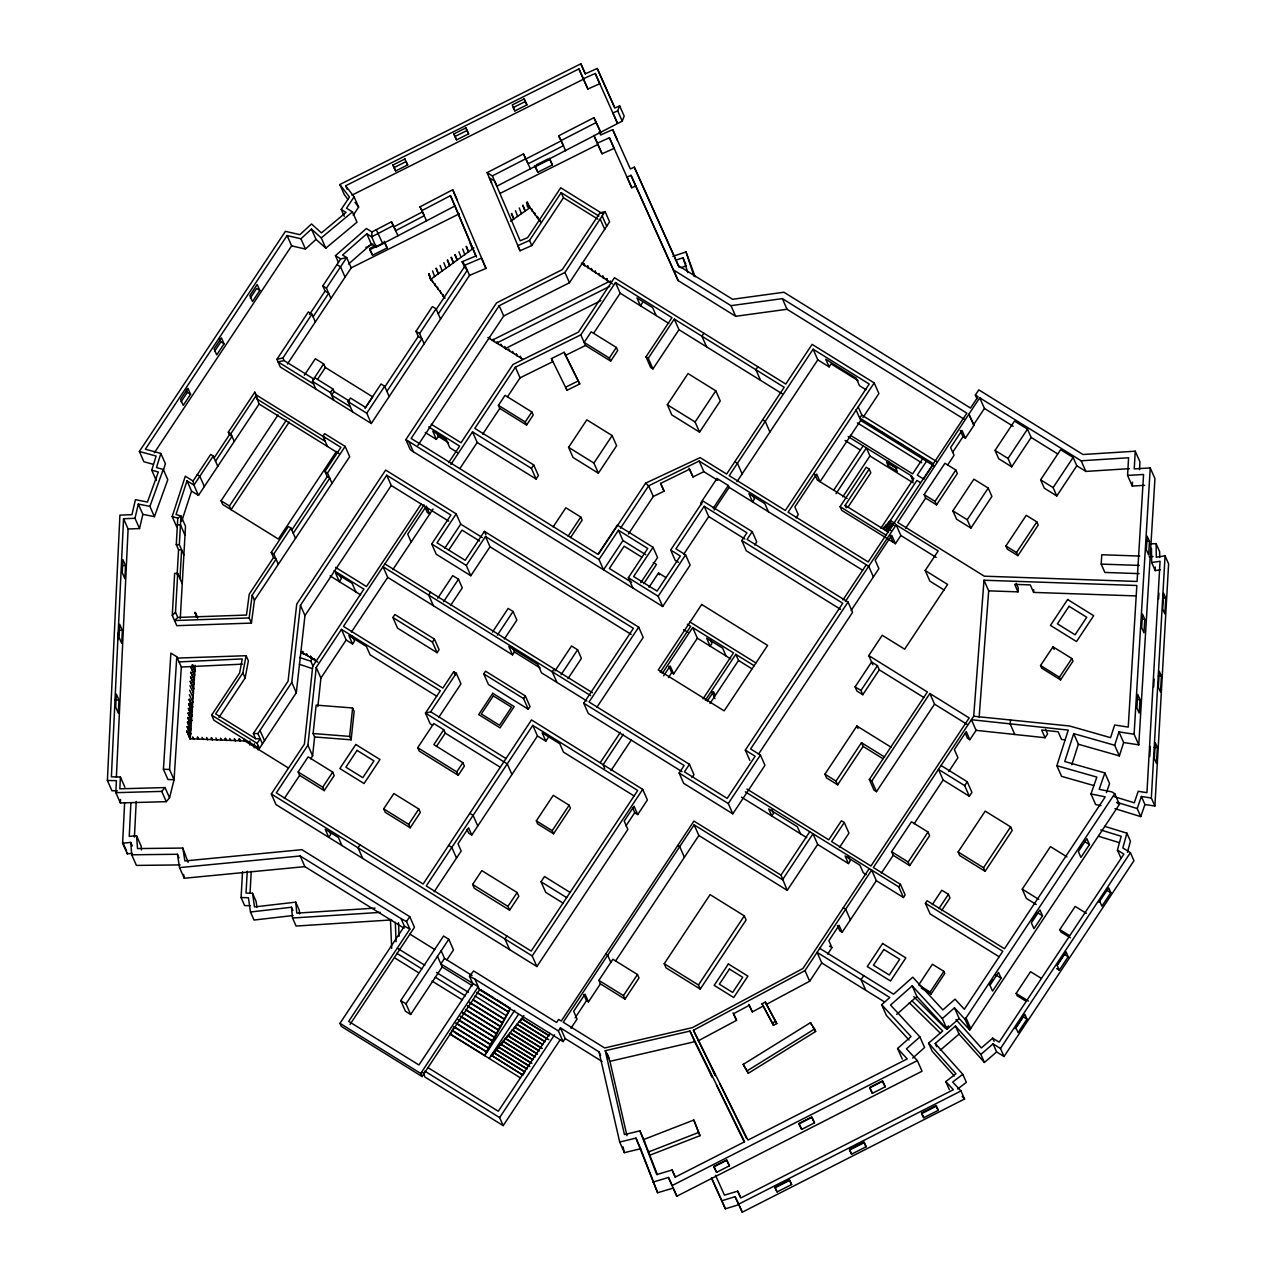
<?xml version="1.0" encoding="UTF-8"?>
<svg xmlns="http://www.w3.org/2000/svg" width="1276" height="1276" viewBox="0 0 1276 1276"><rect width="100%" height="100%" fill="white"/><g stroke="black" fill="none" stroke-linecap="round" stroke-linejoin="round"><path stroke-width="1.5" d="M117.328 790.865L111.921 790.753L107.391 780.481L119.912 515.121L131.954 514.675L135.447 499.666L147.442 502.058L158.32 471.992L151.748 470.206L156.103 456.042L139.355 451.481L285.393 231.339L299.892 234.672L311.535 223.986L321.44 232.918L346.051 212.406L341.234 209.424L349.433 197.046L339.863 184.51L580.851 63.8L585.333 73.801L597.216 68.489L614.888 108.013L619.673 105.876L624.203 116.148L622.21 121.108L496.89 186.184L492.361 175.913L487.081 172.643L523.463 153.933L530.449 168.926M123.565 518.726L128.094 528.998L139.531 528.567L135.001 518.295L123.565 518.726L111.379 776.813L120.407 777.02L124.936 787.292M118.078 639.563L118.445 632.099M118.955 700.045L118.333 713.125L115.701 707.143L116.323 694.08L118.955 700.045L115.143 699.966M122.337 630.312L121.73 643.391L119.083 637.41L119.705 624.331L122.337 630.312L118.524 630.232M125.511 565.603L124.888 578.682L122.257 572.701L122.879 559.622L125.511 565.603L121.698 565.523M116.371 777.164L128.094 528.998M176.79 656.757L169.533 769.476L174.062 779.748L167.938 779.508L163.408 769.237L170.888 653.089L176.79 656.757L181.32 667.029L174.062 779.748L169.548 797.835L166.279 801.663L120.375 802.939L115.845 792.667L116.403 780.673L107.391 780.481M120.407 777.02L119.848 788.823L165.019 787.563L169.548 797.835M120.375 802.939L120.534 799.51M132.178 853.357L127.297 853.835L122.608 843.213L124.649 802.556M127.297 853.835L127.361 852.799M130.918 802.684L129.243 836.386L136.516 835.652L141.205 846.291L141.492 849.975M134.427 837.104L136.213 801.424M250.128 905.737L244.625 905.577L241.084 897.522L242.536 871.779M249.665 745.009L249.889 741.053M247.257 871.173L246.029 893.072L252.536 893.264L256.077 901.319L256.923 907.172M254.211 747.784L254.434 743.796M250.032 893.168L251.26 871.269M258.103 749.857L258.326 745.886M327.501 446.488L322.972 436.217L324.646 433.68L345.158 446.409L349.688 456.68L254.45 600.262L251.42 623.087L176.806 625.671L172.276 615.399L174.653 573.323L177.715 573.418L182.245 583.69M177.141 574.647L178.56 549.749L176.279 544.597L177.779 518.168L180.969 515.967L185.498 526.238L180.267 618.685M295.506 538.376L290.976 528.105L288.424 526.51L271.23 552.428L273.495 557.58L249.251 594.138L246.475 615.064L177.779 617.44L175.514 612.289L177.715 573.418M183.872 554.964L179.342 544.692L180.969 515.967L176.024 514.531L187.014 480.829L193.936 485.135L198.466 495.407L259.092 404.029L254.817 392.179L228.308 432.133L229.457 434.749L232.009 436.328L215.516 461.194M179.98 578.57L181.607 549.844L178.56 549.749M397.984 235.757L391.477 221.769L371.97 231.977L371.699 236.873L376.229 247.145L455.006 205.93L450.476 195.659L421.957 210.572L426.487 220.844M1144.7 485.327L1132.259 486.06L1127.569 475.422L1128.59 457.765L1081.171 460.78L979.729 397.809L968.755 414.333L973.971 425.291L965.422 438.178L963.013 436.679L960.27 430.475M1132.259 486.06L1132.498 482.137M976.922 398.606L975.358 395.05L978.804 389.866L1082.941 454.511L1135.257 451.194L1134.236 468.882L1150.25 467.941L1154.939 478.564L1138.782 744.865L1123.646 742.536L1118.956 731.898L1134.093 734.226L1138.782 744.865M1139.5 469.696L1139.947 461.832L1135.257 451.194M1149.772 756.461L1150.33 746.556M1153.679 687.046L1154.126 679.119M1158.592 599.018L1158.927 593.069M1151.335 798.01L1141.382 796.463L1144.923 804.518L1154.892 806.049L1151.335 798.01L1165.068 555.842L1156.295 557.197L1156.088 543.64L1150.314 543.847M1157.38 747.561L1156.471 763.415L1154.349 758.582L1155.243 742.728L1157.38 747.561L1154.254 747.465M1161.399 676.168L1160.506 692.023L1158.369 687.19L1159.278 671.335L1161.399 676.168L1158.273 676.073M1165.754 598.045L1164.844 613.9L1162.723 609.067L1163.616 593.212L1165.754 598.045L1162.627 597.95M1154.892 806.049L1168.609 563.896L1165.068 555.842M745.343 791.854L871.668 870.072L876.357 880.711L903.456 897.538L905.147 894.97L900.457 884.348L873.358 867.52L973.7 716.251L1069.575 725.996L1110.583 737.672L1114.634 724.991L1128.239 727.081L1136.836 585.493L984.003 580.229L988.693 590.852L1017.993 591.857L1018.232 587.837L1016.254 583.339M1135.64 595.908L1033.608 592.399L1033.767 589.719M1139.085 573.626L1104.872 572.445L1101.204 564.104L1101.762 554.741L1139.771 556.065M1134.093 734.226L1150.25 467.941M1140.01 699.583L1139.197 713.093L1136.9 707.909L1137.729 694.399L1140.01 699.583L1136.868 699.471M1144.779 619.275L1143.966 632.784L1141.685 627.601L1142.498 614.091L1144.779 619.275L1141.653 619.163M1149.469 541.407L1148.639 554.916L1146.358 549.733L1147.172 536.223L1149.469 541.407L1146.327 541.295M288.456 768.024L244.864 740.973L190.028 738.708L186.87 731.036L190.252 738.963L186.87 731.036M187.141 726.953L190.794 734.194L187.636 726.523M187.46 722.423L191.097 729.649L187.955 721.977M187.763 717.878L191.4 725.119L188.258 717.447M188.066 713.348L191.719 720.573L188.561 712.917M188.369 708.802L192.022 716.043L188.864 708.371M188.673 704.272L192.325 711.514L189.167 703.842M188.992 699.726L192.628 706.968L189.486 699.296M189.327 694.75L192.947 702.438M189.63 690.204L193.25 697.892M189.933 685.675L193.553 693.362M190.22 681.591L193.856 688.817M190.523 677.046L194.159 684.287M190.826 672.516L194.478 679.757M191.129 667.97L194.781 675.211M194.893 612.4L197.27 617.823M190.012 736.89L190.714 738.979M190.331 734.178L187.173 726.507M190.634 729.633L187.492 721.961M190.937 725.103L187.795 717.431M193.394 688.801L190.252 681.129M193.697 684.271L190.555 676.599M194.016 679.725L190.858 672.053M194.319 675.195L191.161 667.523M192.724 664.812L195.084 670.682L192.261 664.796M190.252 738.963L195.228 665.29M192.708 737.448L193.904 739.107M193.442 739.091L192.74 737.002M197.349 737.64L198.53 739.298L197.844 737.209M202.007 737.384L203.155 739.49M206.616 738.022L207.797 739.681M207.334 739.665L206.632 737.576M211.242 738.214L212.422 739.873L211.736 737.783M215.899 737.943L217.064 740.064M220.509 738.597L221.689 740.255M221.226 740.224L220.541 738.134M225.134 738.788L226.331 740.431L225.629 738.341M229.808 738.517L230.956 740.622M234.401 739.171L235.581 740.814M235.119 740.798L234.433 738.708M239.043 739.346L240.223 741.005L239.521 738.916M243.668 739.538L244.848 741.197M244.386 741.181L243.7 739.091M973.7 716.251L984.003 580.229M979.139 717.032L988.693 590.852M632.513 807.676L634.73 812.684L637.729 814.551L647.395 799.988L642.705 789.365L531.502 719.935L423.138 884.013L276.302 792.875L307.915 745.216L316.225 667.428L341.474 629.371L440.332 690.731L425.482 713.125L430.171 723.747L432.724 725.342M313.114 733.525L316.145 705.102L352.639 707.973L354.154 711.418L351.123 739.825L314.614 736.954L313.114 733.525L349.608 736.396L351.123 739.825M310.642 758.821L312.604 755.855L314.614 736.954M317.852 706.633L320.914 678.066L346.163 639.994L341.474 629.371M349.608 736.396L352.639 707.973M179.055 661.909L242.249 658.926L239.649 672.915L211.641 715.118L213.889 720.238L259.379 748.47L262.457 743.828L257.927 733.556L291.773 682.437L300.434 605.303L386.724 475.214L450.906 515.057L431.719 543.991L436.248 554.263L470.828 575.731L490.016 546.798L485.486 536.526L466.298 565.459L470.828 575.731M262.457 743.828L296.303 692.708L304.964 615.574L391.254 485.502L386.724 475.214M1010.608 719.999L1010.113 723.843L1014.803 734.482M251.42 623.087L249.155 617.951L252.185 595.142L276.063 559.159L273.495 557.58M259.379 748.47L257.114 743.35L260.192 738.708L255.631 738.708L215.66 713.89L242.871 672.867L246.109 655.705L177.109 658.097M219.009 717.367L245.136 677.987L248.373 660.824L246.109 655.705M135.001 518.295L138.318 504.068L149.898 506.397L154.428 516.668L142.848 514.34L138.318 504.068M139.531 528.567L142.848 514.34M1120.982 858.142L1117.425 850.103L1121.205 836.274L1100.694 829.958M1104.681 826.338L1126.883 833.164L1122.848 847.966L1130.408 852.655L1133.965 860.71L1004.053 1056.528L996.636 1051.934L993.079 1043.88L980.845 1054.423L984.402 1062.461L996.636 1051.934M1127.41 852.304L1130.44 841.219L1126.883 833.164M300.945 238.771L311.488 229.09L316.017 239.362L305.474 249.059L300.945 238.771L287.084 235.581L145.352 449.216L160.856 453.427L156.501 467.59L163.264 469.424L167.794 479.696L154.428 516.668M163.216 470.78L165.386 463.698L160.856 453.427M1093.915 785.569L1061.552 776.35L1056.863 765.712L1068.267 730.079L971.419 719.712L976.108 730.335L969.872 739.729L967.463 738.23L965.31 733.349M1073.674 733.604L1078.364 744.243L1119.371 755.902L1114.682 745.28L1073.674 733.604L1064.742 761.517L1104.888 772.937L1109.578 783.576L1106.404 792.667M1071.808 764.707L1078.364 744.243M1114.682 745.28L1118.956 731.898M1119.371 755.902L1123.646 742.536M176.71 526.813L172.18 516.541L185.323 476.203L193.075 481.02L193.936 485.135L213.236 456.042L210.684 454.463L193.075 481.02M181.766 521.055L191.544 491.1L187.014 480.829M1114.969 808.665L1140.776 816.608L1137.219 808.553L1141.382 796.463M1140.776 816.608L1144.923 804.518M1101.013 805.666L1095.669 804.566L1090.98 793.943L1096.85 777.1L1056.863 765.712M1104.888 772.937L1099.178 789.302L1111.906 791.902L1114.761 793.688L1119.451 804.311L969.76 1029.955L959.169 1018.471L954.48 1007.849L942.342 1018.583L947.031 1029.222L959.169 1018.471M149.898 506.397L163.264 469.424M312.955 666.088L310.834 661.255L312.173 657.65M595.222 73.45L599.752 83.722L587.869 89.033L583.339 78.761L595.222 73.45L617.44 123.246L612.911 112.974L617.68 110.837L619.673 105.876M486.81 1052.413L510.161 1009.252M640.759 582.717L657.571 557.548L653.041 547.276L617.345 525.122L597.934 554.374L411.143 438.434L499.171 305.73L564.933 272.442L605.063 211.561L609.593 221.833L569.463 282.73L503.701 316.001L417.874 445.388M181.08 401.796L187.397 392.29L186.073 389.308M214.575 351.347L220.876 341.84L219.568 338.842M250.335 297.978L256.635 288.472L259.825 290.465L252.473 301.551L249.825 295.569L257.194 284.484L259.825 290.465M190.571 394.284L183.218 405.369L180.586 399.388L187.939 388.303L190.571 394.284L187.397 392.29M224.066 343.818L216.713 354.903L214.081 348.938L221.434 337.837L224.066 343.818L220.876 341.84M154.284 452.852L291.614 245.853L287.084 235.581M583.339 78.761L578.937 68.92L345.636 185.77L354.09 196.823L346.514 208.227L352.463 211.912L356.993 222.184L325.795 248.182L316.017 239.362M353.213 215.245L358.62 207.095L354.09 196.823M313.099 316.799L328.682 293.305L325.077 291.056L322.796 285.904L340.692 258.932L346.689 257.592L351.219 267.864L287.403 364.059M391.477 221.769L395.719 230.637L424.238 215.724L419.995 206.856L452.709 189.741L485.996 268.439L469.536 275.377L371.284 423.488L280.337 367.025L276.924 359.306L308.329 311.95L311.95 314.199L315.363 321.919M330.947 298.424L326.417 288.153L346.689 257.592L342.574 255.041L366.77 233.811L371.699 236.873L393.455 225.485M214.065 457.956L229.457 434.749M309.478 314.566L325.077 291.056M234.274 441.448L230.86 433.712L255.679 396.294M276.924 359.306L282.921 357.95L311.95 314.199M336.497 451.417L278.375 539.046L222.694 504.483L221.067 500.782L278.056 414.891M304.358 375.24L315.316 358.731L323.673 363.915L325.3 367.616M289.142 422.133L231.068 509.682L229.425 505.982L286.414 420.075M312.716 380.439L323.673 363.915M315.826 389.068L312.429 381.333L314.805 377.744L332.876 388.957L334.025 391.572L349.592 401.238M317.628 379.179L325.38 367.504L372.688 396.868L365.016 408.432M333.897 400.281L330.484 392.545L332.876 388.957M334.025 391.572L331.632 395.161L350.326 406.757M352.591 411.877L348.061 401.605L350.437 398.016L365.526 407.379L381.03 383.996L384.65 386.245L389.18 396.517M386.915 391.397L421.893 338.682L418.273 336.433L416.008 331.281L432.405 306.559L436.025 308.808L440.555 319.08M293.241 533.256L329.766 478.197L327.214 476.618L324.933 471.466L340.915 447.366L322.972 436.217M371.284 423.488L366.754 413.217L384.65 386.245M424.142 343.802L419.613 333.53L436.025 308.808M278.312 564.279L273.782 554.007L290.976 528.105M332.015 483.317L327.485 473.045L345.158 446.409M384.395 387.505L418.273 336.433M435.786 310.052L464.416 266.891L462.135 261.739L475.82 255.982L450.476 195.659M291.757 530.05L327.214 476.618M438.29 313.96L467.287 270.257L464.416 266.891M561.201 192.644L563.45 197.764L531.757 245.55L520.034 250.798L517.769 245.678L529.508 240.43L561.201 192.644L598.891 216.059M840.565 609.338L746.332 550.833L741.803 540.561L746.938 532.826L704.177 506.285L675.945 548.855L685.611 554.853L690.141 565.124L662.691 606.515L410.378 449.886L405.848 439.614L496.555 302.891L562.301 269.603L599.911 212.933L605.063 211.561M490.399 338.81L489.027 337.327M492.903 339.735L494.019 341.601L493.158 339.336M498.15 343.627L497.034 341.745M425.243 432.484L436.376 439.391L438.354 436.408L436.185 431.463M502.026 346.035L500.91 344.153M302.46 651.717L303.56 653.599L302.715 651.334M504.53 346.944L505.647 348.826L504.786 346.562M255.631 738.708L253.366 733.556L288.073 681.225L296.734 604.09L385.639 470.078L456.202 513.877L460.732 524.149L482.296 537.531M307.691 655.625L306.591 653.743M509.778 350.852L508.661 348.97M310.212 656.534L311.312 658.416L310.85 656.39M513.654 353.245L512.537 351.379M310.929 658.161L310.467 656.151M314.087 658.942L315.188 660.808L314.343 658.56M516.158 354.17L517.274 356.036L516.413 353.787M421.271 503.924L366.467 586.545L335.556 567.357M448.673 462.63L459.631 446.106L428.736 426.918M520.034 356.578L521.15 358.444L520.289 356.179M424.079 504.833L343.451 626.388L442.852 688.083L453.746 671.67L456.282 673.234L460.971 683.872L438.577 717.606M450.891 464.432L472.503 431.846L531.406 468.388L536.095 479.026L538.392 475.565L533.703 464.927L474.816 428.385L515.376 367.217L580.803 334.854L615.495 282.57L671.974 317.644L645.975 356.833L650.664 367.472L652.961 368.908L678.976 329.702L674.286 319.064L648.272 358.269L652.961 368.908M498.422 405.353L505.057 395.353L531.853 411.973L533.208 415.051L526.573 425.052L499.777 408.432L498.422 405.353L525.218 421.973L526.573 425.052M351.442 632.051L387.713 577.374L383.023 566.735L590.597 695.58M392.833 569.654L433.027 509.06M459.902 468.547L477.192 442.469L472.503 431.846M482.695 434.175L499.777 408.432M507.465 396.836L520.066 377.856L552.779 361.666L551.423 358.588L564.151 352.288L579.751 383.948L567.023 390.249L551.423 358.588M346.163 639.994L352.559 643.965L354.537 640.983L352.32 635.942M456.202 513.877L436.998 542.81L465.214 560.308L484.401 531.374L638.686 627.154L643.216 637.426L596.801 707.382M637.729 814.551L634.044 806.209L624.187 821.074L627.872 829.432L536.893 966.554L276.015 804.614L271.325 793.991L304.422 744.083L312.732 666.295L363.899 589.161L334.073 570.659M392.88 617.52L394.874 614.522L434.398 639.053L439.088 649.691L437.094 652.69L397.57 628.159L392.88 617.52L432.405 642.067L437.094 652.69M525.218 421.973L531.853 411.973M444.734 548.265L460.732 524.149M298.137 771.948L308.138 756.875L332.701 772.108L334.216 775.553L324.216 790.626L299.653 775.377L298.137 771.948L322.7 787.196L324.216 790.626M448.689 550.163L461.992 530.098L479.601 541.04M284.277 798.537L299.653 775.377M593.595 333.291L620.184 293.209L615.495 282.57M430.57 592.239L428.688 595.079L433.377 605.717M437.764 598.173L452.709 575.651L458.483 579.24L462.279 587.853L450.54 605.542M531.406 468.388L533.703 464.927M443.538 601.762L458.483 579.24M642.418 302.795L640.44 305.793L636.963 297.882L652.642 307.628L656.135 315.523M322.7 787.196L332.701 772.108M609.322 358.046L616.356 347.455L591.171 331.824L584.137 342.415L609.322 358.046L610.678 361.124L617.712 350.533L616.356 347.455M432.405 642.067L434.398 639.053M568.586 447.35L586.832 419.852L612.161 435.563L616.627 445.707L598.38 473.205L573.068 457.494L568.586 447.35L593.914 463.076L598.38 473.205M593.914 463.076L612.161 435.563M553.178 526.876L565.858 507.768L580.787 517.035L582.143 520.114L570.531 537.627M511.931 774.5L507.242 763.877L425.482 713.125L430.698 711.801L456.282 673.234M492.456 632.114L508.151 608.445L513.064 611.491L516.876 620.12L504.307 639.053M443.761 729.697L433.856 744.642L462.869 762.665L464.384 766.094L458.259 775.314L419.246 751.085L417.73 747.656L433.76 723.492L443.761 729.697L445.276 733.126L500.463 767.386M497.369 635.161L513.064 611.491M383.693 808.856L393.869 793.528L418.831 809.032L420.346 812.461L410.186 827.789L385.208 812.286L383.693 808.856L408.671 824.36L410.186 827.789M360.023 844.84L358.046 847.822L362.735 858.461M568.107 536.143L580.787 517.035M703.874 333.227L701.896 336.21L706.585 346.849M483.764 673.888L485.534 671.208L525.345 695.93L530.034 706.553L528.264 709.233L488.437 684.51L483.764 673.888L523.575 698.594L528.264 709.233M436.472 746.412L445.276 733.126M667.332 404.747L688.019 373.565L715.788 390.807L720.254 400.951L699.567 432.133L671.798 414.891L667.332 404.747L695.101 421.989L699.567 432.133M387.713 577.374L512.521 654.843L514.403 652.004L512.17 646.932M408.671 824.36L418.831 809.032M598.747 553.8L645.608 483.173L700.141 457.621L726.618 474.066L784.182 387.298L674.286 319.064M458.259 775.314L456.744 771.884L462.869 762.665M618.429 530.258L622.959 540.545L603.548 569.798L599.018 559.526L618.429 530.258L647.745 548.457L628.334 577.725L632.864 587.997M620.487 528.232L648.623 485.837L699.152 461.035L868.701 566.273L873.39 576.911M695.101 421.989L715.788 390.807M628.43 533.974L653.312 496.46L664.11 491.164L660.681 483.381L689.582 469.201L693.012 476.969L703.842 471.657L717.798 480.334L716.984 478.468L700.875 502.728L701.704 504.594M523.575 698.594L525.345 695.93M554.119 668.927L552.221 671.766L556.91 682.405M554.996 670.937L571.536 646.007L577.613 649.771L581.409 658.4L567.964 678.657M757.864 366.738L755.886 369.721L760.576 380.36M561.073 674.717L577.613 649.771M532.794 725.358L426.264 885.959L531.183 951.083L637.713 790.482L532.794 725.358L537.483 735.981L545.825 741.165L547.994 737.895M653.041 547.276L633.63 576.529L657.076 591.091L680.331 556.033L670.666 550.036L703.092 501.149L752.218 531.629L756.748 541.917L754.706 545.011M869.163 868.701L802.971 968.484L692.453 1027.611L604.633 1047.963L563.21 1022.251L694.16 824.854L782.539 879.722L812.987 833.834L817.677 844.457L787.228 890.361L780.976 875.113L693.937 821.074L561.28 1021.039L558.649 1019.412L556.623 1022.491L473.603 970.956L469.472 976.204L472.806 983.764L418.927 1064.982L348.667 1021.374L409.867 929.119L406.534 921.559L409.771 916.662L301.854 849.672L184.876 860.949L182.835 848.062L137.537 848.572L136.516 835.652M469.472 976.204L474.927 979.139L479.616 989.761L422.069 1076.513L341.314 1026.398L339.958 1023.32L404.412 926.185L401.079 918.624L300.179 855.989L179.549 867.616L177.428 854.266L131.731 854.792L130.742 842.399L122.608 843.213M434.143 891.764L461.178 851.012L458.004 843.787L468.595 827.805L471.785 835.03L537.483 735.981M350.023 1024.437L414.461 927.301L409.771 916.662M643.774 583.658L656.502 564.486L653.28 562.493M649.021 587.263L658.512 572.956L666.168 577.709M813.115 349.209L729.218 475.677L785.33 510.496L869.227 384.044L813.115 349.209L817.804 359.848L829.113 366.866L831.091 363.883L858.11 380.647M681.99 771.629L588.284 713.459L583.754 703.188L633.406 628.334L485.486 536.526M713.3 508.151L728.325 485.502L716.984 478.468M683.745 554.215L708.722 516.573L704.177 506.285M714.129 510.033L729.154 487.368L728.325 485.502M662.691 606.515L658.161 596.243L685.611 554.853M638.686 627.154L589.034 701.991L689.439 764.308L693.969 774.58L691.959 777.61M736.986 481.658L817.804 359.848M472.614 884.475L481.818 870.615L517.131 892.53L518.806 896.326L509.618 910.187L474.289 888.255L472.614 884.475L507.944 906.391L509.618 910.187M437.493 956.346L442.182 966.985L410.681 1014.468L405.433 1011.198L400.744 1000.575L443.554 936.026L448.801 939.295L453.49 949.918L446.935 959.807M410.681 1014.468L405.991 1003.829L448.801 939.295M441.161 950.811L444.511 958.404L440.826 963.938L478.261 986.699L420.713 1073.451L422.069 1076.513M536.335 820.851L553.258 795.347L569.128 805.204L570.468 808.25L553.545 833.77L537.675 823.913L536.335 820.851L552.205 830.708L553.545 833.77M552.205 830.708L569.128 805.204M752.218 531.629L747.082 539.381L848.046 602.049L852.591 612.32L758.423 754.26M600.278 762.617L620.455 732.201M660.218 672.261L690.699 626.325L687.333 624.235M662.212 673.489L692.677 627.553L733.509 652.897L703.028 698.833M507.944 906.391L517.131 892.53M623.342 734.258L603.085 764.771L604.649 768.312M663.664 675.801L670.187 665.96L673.68 673.903L697.366 638.191L692.677 627.553M668.433 677.572L671.702 672.659L668.895 666.327M610.981 770.592L631.221 740.064M563.338 903.28L545.729 892.355L541.04 881.732L544.485 876.532L570.085 892.418M506.923 936.026L504.945 939.008L509.634 949.647M431.208 424.238L461.035 442.756L512.92 364.521L578.347 332.159L614.458 277.721L785.761 384.06L812.094 344.361L874.204 382.928L788.074 512.218L868.174 561.934L966.873 413.169L782.347 298.632L730.989 305.666L673.425 269.922L631.03 175.338L627.058 177.109L631.748 187.747L635.719 185.977L631.03 175.338M486.635 1052.014L452.246 1030.673L454.033 1026.638L488.421 1047.979L484.657 1055.651L514.738 1010.305M452.246 1030.673L450.109 1033.911L484.481 1055.252M796.049 517.896L798.25 514.595L794.868 506.923L816.672 474.066L820.037 481.738L860.71 420.426L856.021 409.803M862.943 417.603L878.893 393.55L874.204 382.928M833.818 490.048L863.118 445.882M836.003 493.7L866.388 447.908L869.929 455.963L913.217 482.822M536.893 966.554L532.204 955.931L642.705 789.365M705.341 700.269L735.805 654.333L754.275 665.785M707.223 701.13L713.539 691.64L715.246 695.532M842.798 496.842L869.929 455.963M625.958 825.907L634.73 812.684M845.35 601.475L896.167 524.867L900.856 535.505L895.433 543.688L841.697 510.336L840.071 506.652L866.213 467.255L869.179 469.105L870.806 472.79L847.854 507.401M709.998 703.443L738.517 660.458L735.805 654.333M488.421 1047.979L510.225 1008.391L496.954 999.858M846.211 507.816L845.127 505.36L869.179 469.105M489.186 1058.474L518.407 1014.436M491.515 1055.635L493.652 1052.397L524.914 1071.808L522.761 1075.03L491.34 1055.236L522.761 1075.03M848.046 602.049L750.607 748.948L760.432 755.041L764.962 765.313L732.791 813.817L683.665 783.32L679.135 773.049L684.143 765.504L583.754 703.188M523.447 1071.186L493.844 1052.812L495.981 1049.574L527.243 1068.969M525.776 1068.363L496.157 1049.973L498.31 1046.751L529.556 1066.146M529.731 1066.545L498.485 1047.149L500.623 1043.912L531.885 1063.307M530.417 1062.701L500.798 1044.31L502.951 1041.088L532.555 1059.463M532.73 1059.862L503.127 1041.487L505.264 1038.249L534.883 1056.64M535.059 1057.038L505.455 1038.664L507.593 1035.426L537.196 1053.801M537.371 1054.199L507.768 1035.825L509.921 1032.587L539.525 1050.977M538.057 1050.355L510.097 1033.002L512.234 1029.764L541.837 1048.138M542.029 1048.537L512.41 1030.163L514.563 1026.941L542.523 1044.294M542.699 1044.693L514.738 1027.34L516.876 1024.102L544.852 1041.455M689.439 764.308L684.43 771.868L727.176 798.393L755.137 756.237L745.312 750.129L842.766 603.245L741.803 540.561M545.027 1041.87L517.051 1024.5L519.204 1021.278L548.808 1039.653M547.34 1039.031L519.38 1021.677L521.533 1018.439L549.493 1035.793M888.24 465.884L886.453 461.848L895.433 467.415L897.203 471.45L888.24 465.884L889.516 463.954L888.335 461.258M548.026 1035.187L521.709 1018.838L523.846 1015.616M912.93 481.435L911.319 475.804L848.157 436.583M923.202 457.893L912.611 473.875L850.39 435.26M880.871 528.248L913.855 478.5L910.793 476.602M926.599 461.115L917.3 475.135L923.983 479.282M888.24 531.502L883.295 528.439L884.555 526.525L891.158 530.625M889.691 530.003L884.747 526.924L886.007 525.01L890.951 528.089M889.484 527.466L886.182 525.425L887.458 523.511L892.403 526.573M890.935 525.951L887.633 523.91L888.893 521.996L893.838 525.074M549.956 1033.369L498.294 1111.252L427.954 1067.597M886.023 527.02L916.934 480.414L920.299 482.503M842.942 599.975L866.292 564.774M560.292 1039.557L503.191 1125.639L499.634 1117.585L554.534 1034.82M923.952 478.516L933.266 464.48M560.451 1027.882L565.14 1038.52L563.099 1041.583L558.409 1030.96L560.451 1027.882L599.05 1051.855L600.613 1055.396M968.755 414.333L897.762 522.474L984.306 576.194L1137.075 581.457L1143.567 474.481L1127.569 475.422M598.875 980.367L612.879 959.249L637.458 974.497L639.005 977.99L624.985 999.124L600.406 983.86L598.875 980.367L623.438 995.615L624.985 999.124M575.141 1017.833L586.513 1000.687L583.786 994.482M924.127 494.641L944.942 463.268L955.836 470.031L957.367 473.508L936.552 504.881L925.658 498.118L924.127 494.641L935.021 501.404L936.552 504.881M952.662 452.278L963.013 436.679M570.962 1028.265L577.071 1019.045L573.658 1011.278L585.03 994.132L588.459 1001.883L600.406 983.86M615.51 961.099L698.849 835.493L694.16 824.854M973.444 424.972L984.418 408.432L979.729 397.809M851.108 610.502L878.893 568.617L875.192 560.228L891.733 535.298L895.433 543.688M905.609 528.344L925.658 498.118M947.558 465.118L954.049 455.341L950.62 447.573L962.008 430.411L965.422 438.178M732.791 813.817L728.293 803.497L760.432 755.041M935.021 501.404L955.836 470.031M623.438 995.615L637.458 974.497M952.885 510.847L973.891 479.186L988.23 488.086L991.899 496.428L970.908 528.089L956.569 519.188L952.885 510.847L967.224 519.731L970.908 528.089M1031.168 437.461L1011.693 466.809L998.725 458.754L995.041 450.412L1014.516 421.064L1027.499 429.119L1031.168 437.461L1057.676 453.921M664.222 963.731L710.078 894.62L744.307 915.865L746.109 919.964L700.253 989.091L666.024 967.846L664.222 963.731L698.45 984.976L700.253 989.091M872.832 664.812L868.765 655.593L882.242 635.273L904.636 649.181L947.605 584.424L925.196 570.516L938.179 550.945L896.167 524.867M879.292 669.852L862.799 694.702L856.962 691.082L855.111 686.871L871.588 662.021L877.441 665.641L879.292 669.852L923.824 697.494M967.224 519.731L988.23 488.086M1011.693 466.809L1008.024 458.467L1027.499 429.119M862.799 694.702L860.949 690.491L877.441 665.641M837.646 784.804L836.003 781.072L861.475 742.68L863.134 746.412L837.646 784.804L826.545 777.913L824.902 774.181L856.882 725.98L891.158 747.257M698.45 984.976L744.307 915.865M1076.8 465.788L1056.799 495.949L1044.31 488.182L1040.626 479.84L1060.627 449.694L1073.132 457.446L1076.8 465.788L1085.86 471.418L1129.34 468.659M780.976 875.113L809.718 831.793M1005.903 545.969L1026.239 515.313L1036.846 521.9L1038.233 525.026L1017.897 555.666L1007.29 549.095L1005.903 545.969L1016.509 552.54L1017.897 555.666M1056.799 495.949L1053.115 487.607L1073.132 457.446M1016.509 552.54L1036.846 521.9M876.484 791.662L871.795 781.024L929.853 693.506L934.542 704.145L876.484 791.662L874.012 790.131L869.323 779.492L927.381 691.975L868.765 655.593M746.891 789.015L828.762 839.831L841.41 820.755L844.265 822.526L831.601 841.602L870.95 866.021L969.186 717.925L929.853 693.506M839.464 847.471L848.955 833.148L844.265 822.526M817.677 844.457L848.46 863.565L850.231 860.885L848.221 856.34M712.072 1068.172L715.357 1075.604L693.426 1030.274L804.981 970.605L871.668 870.072L898.767 886.9L903.456 897.538M891.605 851.714L911.479 821.776L928.019 832.048L929.614 835.652L909.74 865.591L893.2 855.319L891.605 851.714L908.161 861.986L909.74 865.591M776.781 1023.559L765.361 1002.059L762.043 1003.845L773.447 1025.346L776.781 1023.559L766.398 1004.387L809.67 981.228L821.776 962.981L817.087 952.359L889.819 997.497L881.668 1004.722L886.357 1015.361L909.038 1039.972M827.645 954.113L831.952 947.637L828.874 940.683L839.082 925.307L842.144 932.262L876.357 880.711M881.301 873.262L893.2 855.319M914.126 823.754L943.155 780.003L938.466 769.364L964.672 785.633L969.361 796.272L971.929 792.396L967.24 781.757L941.034 765.488M948.786 771.517L957.941 757.721L954.352 749.586L966.283 731.595L969.872 739.729M908.161 861.986L928.019 832.048M1040.546 665.53L1052.987 646.804L1071.84 658.512L1073.004 661.127L1060.563 679.869L1041.71 668.161L1040.546 665.53L1059.415 677.237L1060.563 679.869M964.672 785.633L967.24 781.757M898.767 886.9L900.457 884.348M1059.415 677.237L1071.84 658.512M863.724 975.646L861.061 979.649L865.75 990.288M958.117 851.953L985.216 811.121L1010.624 826.88L1012.219 830.485L985.12 871.333L959.712 855.558L958.117 851.953L983.525 867.728L985.12 871.333M999.06 956.713L930.092 913.903L925.403 903.28L927.094 900.728L1004.483 948.754L1105.239 796.862L1090.98 793.943M932.309 904.572L941.832 890.217L948.419 894.301L949.998 897.905L941.544 910.665M976.108 730.335L1045.076 737.719L1047.596 733.923L1045.554 729.282M938.897 908.656L948.419 894.301M983.525 867.728L1010.624 826.88M930.124 992.058L943.857 971.355L932.405 964.241L918.672 984.944L930.124 992.058L931.049 994.132L944.782 973.428L943.857 971.355M1036.224 904.509L1026.303 898.352L1022.251 889.133L1050.451 846.626L1066.975 856.898M969.76 1029.955L965.071 1019.333L1114.761 793.688M1078.874 849.353L1082.08 844.521M989.426 984.625L992.632 979.793M1031.917 920.586L1036.192 914.142M1089.465 844.553L1080.916 857.44L1078.348 851.602L1086.897 838.715L1089.465 844.553L1084.233 841.283M1001.086 978.213L992.537 991.117L989.969 985.279L998.518 972.392L1001.086 978.213L995.838 974.96M1042.508 915.785L1033.959 928.673L1031.375 922.851L1039.924 909.947L1042.508 915.785L1037.26 912.531M1026.367 1001.437L1017.147 995.711L1016.127 993.43L1030.545 971.69L1041.328 978.373M1070.452 937.86L1060.819 931.879L1059.814 929.598L1075.205 906.407L1086.434 913.361M1004.053 1056.528L1000.496 1048.489L1130.408 852.655M1057.341 964.784L1064.28 954.32L1068.203 956.745L1059.287 970.207L1056.672 968.58M1015.138 1028.711L1023.065 1016.765L1026.989 1019.189L1018.073 1032.651L1015.935 1027.818L1024.867 1014.372L1026.989 1019.189M1098.971 902.228L1108.7 887.889L1110.822 892.706L1101.906 906.167L1099.768 901.335M583.579 263.749L584.679 265.647L584.233 263.622M587.375 266.285L588.475 268.167L588.029 266.158M591.171 268.805L592.271 270.703M591.889 270.448L591.426 268.439M594.951 271.341L596.051 273.224M595.685 272.984L595.222 270.959M599.848 275.76L599.018 273.495M602.543 276.398L603.644 278.296L603.181 276.27M606.339 278.934L607.44 280.816L606.977 278.806M610.119 281.454L611.22 283.352M610.853 283.097L610.391 281.087M858.254 406.98L861.842 415.131L859.609 417.954L933.043 463.523M491.898 1055.794L498.198 1048.122M500.718 1045.044L504.499 1040.434M507.019 1037.356L509.539 1034.294M513.319 1029.684L515.839 1026.606M519.619 1021.996L523.399 1017.387M115.845 792.667L161.749 791.391L165.019 787.563M883.758 528.535L887.873 524.229M172.276 615.399L175.514 612.289M177.779 617.44L174.541 620.551L249.155 617.951M942.342 1018.583L912.196 985.87L890.536 1005.057L919.9 1036.909L924.59 1047.548L912.659 1058.123M896.677 1014.42L916.886 996.508L912.196 985.87M902.292 1059.112L897.602 1048.473L911.032 1036.575L881.668 1004.722M919.9 1036.909L906.47 1048.808L917.348 1060.611L922.038 1071.234L676.806 1196.202L673.202 1188.084L657.603 1192.741L635.958 1138.096L619.689 1142.036L599.05 1051.855M338.459 262.521L335.444 255.679L366.403 228.516L371.97 231.977M348.523 264.052L371.3 244.083L366.77 233.811M954.32 1075.971L932.15 1051.185L928.609 1043.13L942.725 1030.96L912.085 1000.926M948.562 1025.936L945.596 1028.504L913.791 996.684M936.648 1046.703L935.228 1043.481L955.469 1026.048L980.845 1054.423M940.221 1050.276L959.026 1034.086L955.469 1026.048M1117.425 850.103L1123.901 854.107L999.156 1042.157L992.712 1038.154L981.356 1047.931L955.979 1019.556M325.795 248.182L321.265 237.91L352.463 211.912M949.344 1089.624L945.787 1081.57L955.979 1073.754L928.609 1043.13M935.228 1043.481L962.79 1074.296L952.678 1082.048L960.987 1090.932L964.544 1098.987L742.265 1212.2L735.104 1196.697L721.833 1200.748L711.482 1177.86M957.67 1089.002L966.347 1082.351L962.79 1074.296M428.8 273.67L430.889 279.731L428.8 273.67L430.666 279.045L445.005 298.201M434.701 276.669L432.564 270.927M435.961 268.47L438.481 273.941M442.246 271.198L440.092 265.456M446.01 268.454L443.873 262.712M447.254 260.256L449.79 265.711L447.637 259.985M451.034 257.513L453.554 262.984L451.401 257.242M454.798 254.769L457.318 260.24L455.181 254.498M461.099 257.497L458.945 251.755M464.863 254.753L462.71 249.027M466.107 246.555L468.627 252.026M472.407 249.283L470.254 243.541M511.341 213.682L513.861 219.153L511.724 213.411M517.625 216.41L515.488 210.668M521.405 213.666L519.252 207.94M522.65 205.468L525.17 210.939M526.414 202.724C528.216 200.986 525.425 206.074 528.934 208.195L529.875 207.509M429.884 277.737L430.889 279.731M529.205 205.564L529.827 207.829L527.355 202.055M438.21 273.574L436.328 268.199M468.356 251.659L466.49 246.284M524.899 210.572L523.032 205.197M430.618 279.364L473.89 247.927M510.591 221.242L530.21 207.557M432.755 282.219L432.133 279.954M531.55 209.455L532.539 211.449L531.917 209.184M434.462 283.846L435.467 285.84L434.845 283.575M534.261 213.076L535.25 215.07L534.628 212.805M438.162 289.461L437.556 287.196M536.957 216.697L537.962 218.69L537.611 216.792M537.69 218.34L537.34 216.426M440.874 293.081L440.268 290.816M539.668 220.317L540.402 221.96M442.597 294.708L443.585 296.702M443.314 296.351L442.979 294.437M743.206 1064.423L810.515 1022.634L814.551 1028.998L815.651 1031.486L748.342 1073.275L743.206 1064.423L748.342 1073.275M747.242 1070.787L814.551 1028.998M698.116 1040.897L736.555 1020.337L733.62 1013.686L749.347 1005.265L752.298 1011.916L763.064 1006.158M773.447 1025.346L772.427 1023.033L775.76 1021.247M393.758 226.921L422.26 212.007M523.463 153.933L528.184 163.806L563.418 145.687L558.681 135.814L593.914 117.695L600.9 132.688L593.914 117.695M492.361 175.913L525.919 158.655M565.667 150.807L561.137 140.535L596.37 122.416M525.728 159.085L560.962 140.966M639.93 1130.855L656.773 1174.574L672.101 1169.996L675.259 1177.11L744.674 1141.733L689.981 1031.072L605.255 1050.706L624.458 1134.587L639.93 1130.855L644.619 1141.478M917.348 1060.611L672.117 1185.563L668.512 1177.461L652.913 1182.118M716.586 1172.341L729.425 1165.801L726.794 1159.836L713.954 1166.376L716.586 1172.341L713.794 1166.902L726.618 1160.362L729.425 1165.801M801.679 1129.404L814.503 1122.864L811.887 1116.899L799.047 1123.438L801.679 1129.404L798.872 1123.965L811.711 1117.425L814.503 1122.864M872.401 1093.341L885.225 1086.801L882.609 1080.836L869.769 1087.391L872.401 1093.341L869.594 1087.902L882.434 1081.362L885.225 1086.801M742.265 1212.2L738.708 1204.145L960.987 1090.932M777.068 1191.928L791.599 1184.527L789.461 1179.71L774.931 1187.111L777.068 1191.928L774.979 1187.86L789.509 1180.459L791.599 1184.527M851.602 1154.158L866.133 1146.757L863.996 1141.94L849.481 1149.341L851.602 1154.158L849.513 1150.091L864.043 1142.706L866.133 1146.757M923.712 1117.728L938.243 1110.327L936.105 1105.51L921.575 1112.911L923.712 1117.728L921.623 1113.677L936.153 1106.276L938.243 1110.327M492.297 340.166L609.019 281.597M496.46 343.18L609.721 286.366M505.328 348.571L600.884 300.626M405.034 158.958L393.024 164.971L395.656 170.952L407.666 164.939L404.683 158.639M456.601 139.866L453.969 133.9L465.979 127.871L468.611 133.852L456.601 139.866L454.926 136.548L466.936 130.535L465.612 127.552M523.91 98.587L525.218 101.57L513.207 107.583L514.882 110.9L526.892 104.887L524.261 98.906L512.25 104.919L514.882 110.9M395.656 170.952L393.981 167.634L405.991 161.621L407.666 164.939M351.953 195.148L583.467 79.192L578.937 68.92M365.909 247.528L373.007 243.971M536.51 164.748L547.867 159.069M376.101 245.311L369.625 248.565L372.56 255.216L387.154 247.927L384.22 241.26M552.428 164.923L549.669 159.452L535.075 166.757L537.834 172.212L552.428 164.923L549.493 158.256M351.059 267.928L459.376 213.762M500.208 193.33L597.87 144.491L602.049 153.79L614.107 148.399L609.418 137.76L597.359 143.167L593.882 135.416M579.751 383.948L565.507 355.366L585.493 345.493L610.678 361.124M578.395 380.87L565.667 387.17L567.023 390.249M975.358 395.05L978.038 396.724L970.51 408.065L783.911 292.236L732.552 299.27L678.433 265.679L634.3 167.172L630.328 168.958L612.687 129.61L600.613 135.001L599.194 131.827M462.135 261.739L465.006 265.105L481.467 258.167L485.996 268.439M700.03 1135.672L698.626 1132.482L648.479 1151.973L649.899 1155.163L700.03 1135.672L693.825 1120.025L643.694 1139.516L657.379 1174.606M672.867 256.348L686.01 251.93L695.117 276.796M675.467 260.304L682.979 257.768L685.818 264.212M680.89 267.721L686.52 265.823M945.787 1081.57L953.379 1089.688L740.925 1197.893L737.656 1191.146L724.481 1195.165L715.485 1175.244M711.849 1178.88L725.39 1208.803L738.644 1204.751M619.689 1142.036L624.379 1152.659L640.648 1148.735L657.603 1192.741M605.255 1050.706L609.944 1061.329L694.67 1041.695L712.199 1077.151L708.914 1069.719M314.279 379.307L284.07 360.566L278.072 361.906L313.577 383.948M1151.462 548.409L1151.67 562.541L1160.059 561.249L1146.933 792.667L1138.224 791.311L1134.284 802.795L1113.996 796.559M1151.67 562.541L1155.227 570.595L1160.251 569.814M635.719 185.977L678.114 280.545L735.678 316.288L787.037 309.271L964.784 419.597M299.653 913.871L299.286 910.203L295.745 902.148L254.498 906.917L252.536 893.264M241.084 897.522L248.421 897.746L250.463 912.005L291.502 907.252L292.922 910.474M293.097 915.53L254.02 920.044L250.463 912.005M179.549 867.616L184.238 878.255L304.868 866.627L404.077 928.21M375.064 908.113L296.798 913.137L295.745 902.148M291.502 907.252L292.539 918.018L380.376 912.372M391.732 919.916L296.096 926.057L292.539 918.018M181.32 667.029L242.536 664.142M1149.118 556.687L1153.041 556.527M180.139 864.921L136.42 865.415L131.731 854.792M253.366 733.556L257.927 733.556M177.412 524.771L180.458 524.867L184.988 535.138M176.279 544.597L179.342 544.692M1101.204 564.104L1139.197 565.412M163.408 769.237L169.533 769.476M195.324 612.879L196.871 617.169M195.308 613.102L196.408 617.137M1065.364 739.889L1061.552 739.49L1058.155 731.77L1041.679 730.016L1045.076 737.719M291.614 245.853L305.474 249.059M153.184 464.289L143.885 461.752L139.355 451.481M172.18 516.541L177.779 518.168M1116.947 802.317L1137.219 808.553M1098.652 836.29L1119.164 842.607M300.705 652.961L306.208 654.811M299.525 657.459L310.834 661.255M299.302 664.254L312.492 668.672M401.079 918.624L406.534 921.559M404.412 926.185L409.867 929.119M984.418 408.432L1013.128 426.264M995.041 450.412L1008.024 458.467M1040.626 479.84L1053.115 487.607M602.336 213.618L560.722 187.779L527.674 237.607L520.193 240.813L494.625 181.064L489.346 177.795L520.034 250.798M563.45 197.764L597.87 219.137M865.91 389.706L859.514 385.735L856.148 378.111L825.747 359.242L829.113 366.866M861.842 415.131L936.712 461.593M870.758 425.339L874.14 427.444M880.903 431.639L884.284 433.744M897.825 442.15L902.898 445.292M907.97 448.45L913.058 451.592M860.71 420.426L934.128 466.011M857.392 422.882L921.671 462.789M620.184 293.209L668.768 323.37M678.976 329.702L782.22 393.79M889.516 463.954L896.996 468.595M845.063 440.507L860.024 449.806M762.633 419.772L765.233 421.383L769.922 432.022M645.975 356.833L648.272 358.269M890.345 520.496L895.289 523.559M894.029 525.473L888.893 521.996M847.136 498.549L817.294 480.031L814.582 473.89M900.856 535.505L936.153 557.405M888.064 531.103L883.295 528.439M845.127 505.36L888.479 532.251M840.071 506.652L886.421 535.426M944.288 590.086L929.885 581.154L925.196 570.516M734.832 461.689L737.432 463.3L742.122 473.922M371.3 244.083L376.229 247.145M487.879 337.534L523.08 359.369M729.154 487.368L862.576 570.197M335.444 255.679L340.692 258.932M336.928 264.611L340.548 266.859L345.078 277.131M416.008 331.281L419.613 333.53M708.722 516.573L744.881 539.014M322.796 285.904L326.417 288.153M1116.596 802.54L1119.451 804.311M934.542 704.145L967.32 724.497M678.417 562.317L675.195 560.308L670.666 550.036M477.192 442.469L536.095 479.026M622.959 540.545L645.768 554.693M855.111 686.871L860.949 690.491M641.668 557.086L624.155 546.208L609.386 568.49L631.668 582.319M438.354 436.408L448.45 442.676M457.877 452.741L449.838 447.748L446.201 439.502L432.739 431.144L436.376 439.391M348.061 401.605L366.754 413.217M312.429 381.333L330.484 392.545M405.848 439.614L599.018 559.526M628.334 577.725L658.161 596.243M689.79 621.906L755.807 662.898M943.155 780.003L969.361 796.272M738.517 660.458L751.947 668.799M1106.898 890.265L1110.822 892.706M683.601 629.642L688.657 632.784M697.366 638.191L730.622 658.831M861.475 742.68L884.635 757.051M863.134 746.412L882.976 758.726M254.817 392.179L255.966 394.794L325.236 437.78M325.236 441.368L256.827 398.909L255.966 394.794M869.323 779.492L871.795 781.024M391.254 485.502L448.689 521.134M490.016 546.798L631.205 634.443M259.092 404.029L338.922 453.586M1022.251 889.133L1038.776 899.405M671.702 672.659L673.68 673.903M824.902 774.181L836.003 781.072M324.933 471.466L327.485 473.045M1059.814 929.598L1069.447 935.563M431.719 543.991L466.298 565.459M228.308 432.133L230.86 433.712M384.905 563.896L592.479 692.74M925.403 903.28L1002.777 951.306L964.337 1009.252L955.038 999.156L942.9 1009.906L912.755 977.193L893.583 994.179L819.734 948.339M514.403 652.004L540.147 667.986M586.944 701.034L541.487 672.819L537.754 664.365L508.805 646.39L512.521 654.843M741.468 797.165L806.655 837.63M866.292 874.65L863.278 872.768L859.928 865.176L845.111 855.973L848.46 863.565M679.135 773.049L728.261 803.545M197.27 474.688L199.822 476.267L204.351 486.539M1016.127 993.43L1028.44 1001.07M221.067 500.782L229.425 505.982M330.117 575.923L360.645 594.855M191.544 491.1L198.466 495.407M271.23 552.428L273.782 554.007M843.292 907.715L845.701 909.214L850.39 919.837M698.849 835.493L787.228 890.361M634.013 795.905L563.466 752.106L559.781 743.749L542.14 732.807L545.825 741.165M842.144 932.262L839.736 930.762L837.439 925.547M921.224 988.039L931.049 994.132M677.779 845.43L679.709 846.642L684.399 857.265M436.695 696.202L370.104 654.859L366.403 646.453L348.858 635.576L352.559 643.965M993.079 1043.88L1000.496 1048.489M829.544 946.138L831.952 947.637M430.698 711.801L505.918 758.502M821.776 962.981L884.364 1001.835M301.168 651.845L317.82 662.164M417.73 747.656L456.744 771.884M469.967 813.434L473.077 815.38L477.766 826.003M471.785 835.03L468.659 833.1L467.064 829.48M541.04 881.732L566.64 897.618M448.721 845.462L451.832 847.392L456.521 858.03M605.749 954.017L607.679 955.214L610.821 962.343M211.641 715.118L257.114 743.35M271.325 793.991L532.204 955.931M586.513 1000.687L588.459 1001.883M409.931 934.144L434.701 949.519M444.511 958.404L472.088 975.518M474.927 979.139L558.409 1030.96M565.14 1038.52L602.065 1061.441M480.589 989.697L493.684 997.832M479.122 989.091L510.225 1008.391M479.616 989.761L563.099 1041.583M442.182 966.985L472.471 985.79M476.985 992.313L508.087 1011.629M477.16 992.728L508.263 1012.028M475.023 995.95L506.301 1015.664M398.032 948.61L424.844 965.246M436.567 972.535L468.42 992.297M473.045 999.587L504.148 1018.902M473.221 1000.001L504.323 1019.301M396.772 953.332L421.846 968.883M435.212 977.193L465.293 995.854M469.44 1002.202L502.186 1022.539M469.616 1002.617L502.361 1022.937M395.321 958.26L418.703 972.79M432.085 981.085L462.167 999.762M467.479 1005.839L500.224 1026.175M467.654 1006.254L500.399 1026.574M465.517 1009.475L498.246 1029.796M465.692 1009.89L498.422 1030.21M461.912 1012.107L496.284 1033.432M462.087 1012.506L496.46 1033.847M461.577 1016.749L494.322 1037.069M460.11 1016.143L494.498 1037.484M457.972 1019.365L492.345 1040.706M458.148 1019.779L492.52 1041.104M456.01 1023.001L490.383 1044.342M456.186 1023.4L490.558 1044.741M454.208 1027.036L488.596 1048.378M452.071 1030.274L486.443 1051.615M455.707 1033.113L460.604 1036.16M472.072 1043.274L478.612 1047.341M400.744 1000.575L405.991 1003.829M450.109 1034.214L520.448 1077.869M424.78 1071.122L499.634 1117.585M339.958 1023.32L420.713 1073.451M503.191 1125.639L425.004 1077.103L422.866 1072.287M581.393 263.159L612.592 283.974M645.608 483.173L648.623 485.837L653.312 496.46M311.488 229.09L321.265 237.91M909.31 1002.777L940.587 1033.448M962.168 1096.451L964.544 1098.987M954.48 1007.849L965.071 1019.333M916.886 996.508L947.031 1029.222M897.602 1048.473L907.22 1058.905L747.959 1140.074L693.426 1030.274M959.026 1034.086L984.402 1062.461M354.999 202.358L358.62 207.095M347.981 199.487L344.392 194.781L339.863 184.51M540.386 221.561L529.604 207.159L528.934 208.195M529.237 207.43L526.988 202.326M812.621 1026.717L815.651 1031.486M762.043 1003.845L772.427 1023.033M752.298 1011.916L748.757 1004.451M736.555 1020.337L733.014 1012.873M419.995 206.856L421.957 210.572M376.276 229.728L382.768 243.716M558.681 135.814L561.137 140.535M525.218 101.57L526.892 104.887M466.936 130.535L468.611 133.852M387.154 247.927L384.395 242.456L369.801 249.761L372.56 255.216M746.524 1138.383L719.68 1083.468M693.012 476.969L688.992 468.164M664.11 491.164L660.521 483.381M744.131 1141.797L716.49 1085.047M735.104 1196.697L738.708 1204.145M614.601 107.503L597.216 68.489M679.119 267.354L634.3 167.172M583.467 79.192L587.869 89.033M609.418 137.76L631.748 187.747M1156.088 543.64L1159.645 551.679L1159.725 557.5M1081.171 460.78L1085.86 471.418M969.282 414.668L973.971 425.291M1033.608 592.399L1030.29 584.902L1014.691 584.376L1017.993 591.857M1052.987 646.804L1054.135 649.42M911.319 475.804L912.739 479.026M890.01 535.378L893.025 542.188M782.347 298.632L787.037 309.271M1068.203 956.745L1066.082 951.928L1057.15 965.374L1059.287 970.207M730.989 305.666L735.678 316.288M617.68 110.837L622.21 121.108M612.687 129.61L617.377 140.232M673.425 269.922L678.114 280.545M580.851 63.8L585.397 74.072M768.423 511.756L764.834 503.637L748.948 493.78L752.537 501.883L754.419 499.044L752.984 495.79M856.882 725.98L857.982 728.468M992.712 1038.154L994.132 1041.375M593.962 135.639L602.049 153.79M966.028 1017.881L970.717 1028.52M602.176 215.915L606.706 226.187M600.262 219.185L604.792 229.457M699.152 461.035L703.842 471.657M606.594 278.551L607.44 280.816M602.814 276.015L603.644 278.296M587.646 265.902L588.475 268.167M583.85 263.382L584.679 265.647M534.899 165.561L537.834 172.212M564.933 272.442L569.463 282.73M726.092 656.008L722.599 648.096L706.649 638.207L710.142 646.119L711.944 643.391L710.557 640.233M580.803 334.854L585.493 345.493M800.467 833.77L797.356 826.72L768.662 808.92L771.773 815.97L773.543 813.29L771.996 809.766M529.508 240.43L531.757 245.55M745.312 750.129L749.841 760.4M487.081 172.643L491.611 182.915M564.151 352.288L565.507 355.366M711.976 691.879L714.927 698.594M658.512 572.956L659.325 574.822M453.602 133.565L454.926 136.548M804.981 970.605L809.67 981.228M452.709 189.741L457.239 200.013M499.171 305.73L503.701 316.001M810.515 1022.634L811.616 1025.122M515.376 367.217L520.066 377.856M465.006 265.105L469.536 275.377M765.361 1002.059L766.398 1004.387M392.657 164.652L393.981 167.634M345.636 185.77L347.152 189.199M484.401 531.374L485.917 534.803M341.234 209.424L344.249 216.266M689.981 1031.072L694.67 1041.695M408.814 441.464L413.344 451.736M737.656 1191.146L740.495 1197.59M425.243 507.8L427.316 512.505L429.741 514.005L426.296 506.173L407.714 534.181L411.175 541.997M721.833 1200.748L725.39 1208.803M453.746 671.67L455.309 675.211M672.101 1169.996L675.227 1177.094M668.512 1177.461L676.806 1196.202M606.977 1053.274L609.322 1058.586M635.958 1138.096L640.648 1148.735M282.921 357.95L284.07 360.566M355.876 591.904L352.08 583.291L335.556 573.036L339.352 581.649L341.33 578.666L339.815 575.221M300.434 605.303L304.964 615.574M316.225 667.428L320.914 678.066M213.236 456.042L217.765 466.314M291.773 682.437L296.303 692.708M252.185 595.142L254.45 600.262M307.915 745.216L312.604 755.855M341.92 845.525L338.347 837.455L325.189 829.288L328.761 837.359L330.739 834.376L329.304 831.139M242.871 672.867L245.136 677.987M151.748 470.206L156.278 480.478M259.985 730.366L264.515 740.638M195.356 612.416L197.732 617.839M300.179 855.989L304.868 866.627M239.059 738.9L240.223 741.005M225.166 738.325L226.331 740.431M192.692 665.259L195.084 670.682M192.229 665.243L194.622 670.65M211.274 737.767L212.422 739.873M189.023 699.28L192.628 706.968M188.704 703.81L192.325 711.514M188.401 708.355L192.022 716.043M188.098 712.885L191.719 720.573M197.381 737.193L198.53 739.298M161.749 791.391L166.279 801.663M182.835 848.062L188.098 862.369M177.428 854.266L178.991 857.807M130.742 842.399L132.305 845.94M122.671 842.176L126.579 851.028M455.006 205.93L476.506 257.114M693.825 1120.025L698.626 1132.482M686.01 251.93L694.016 276.206M682.979 257.768L687.86 272.601M609.944 1061.329L626.963 1135.688M623.071 1146.901L624.379 1152.659M183.632 874.443L184.238 878.255M398.511 922.66L399.085 936.233M395.289 922.357L396.102 941.752M390.456 919.438L391.684 948.291M1155.179 567.054L1155.227 570.595M355.797 744.498L339.863 768.535L364.043 783.544L379.993 759.523L355.797 744.498M357.041 750.368L345.892 767.179L362.815 777.674L373.964 760.879L357.041 750.368M492.775 693.315L478.675 714.576L500.064 727.846L514.164 706.601L492.775 693.315M493.318 695.914L481.339 713.97L499.522 725.262L511.516 707.191L493.318 695.914M701.704 604.489L658.272 669.964L724.178 710.876L767.61 645.401L701.704 604.489M728.357 963.986L714.177 985.359L733.732 997.513L747.911 976.124L728.357 963.986M729.425 969.042L719.377 984.195L732.663 992.457L742.712 977.288L729.425 969.042M1067.613 599.513L1050.451 625.399L1076.513 641.573L1093.676 615.686L1067.613 599.513M1069.049 606.291L1057.405 623.836L1075.078 634.794L1086.721 617.249L1069.049 606.291M882.593 943.474L867.281 966.57L890.52 980.989L905.848 957.909L882.593 943.474M883.869 949.472L873.454 965.182L889.26 974.992L899.676 959.281L883.869 949.472"/></g></svg>
